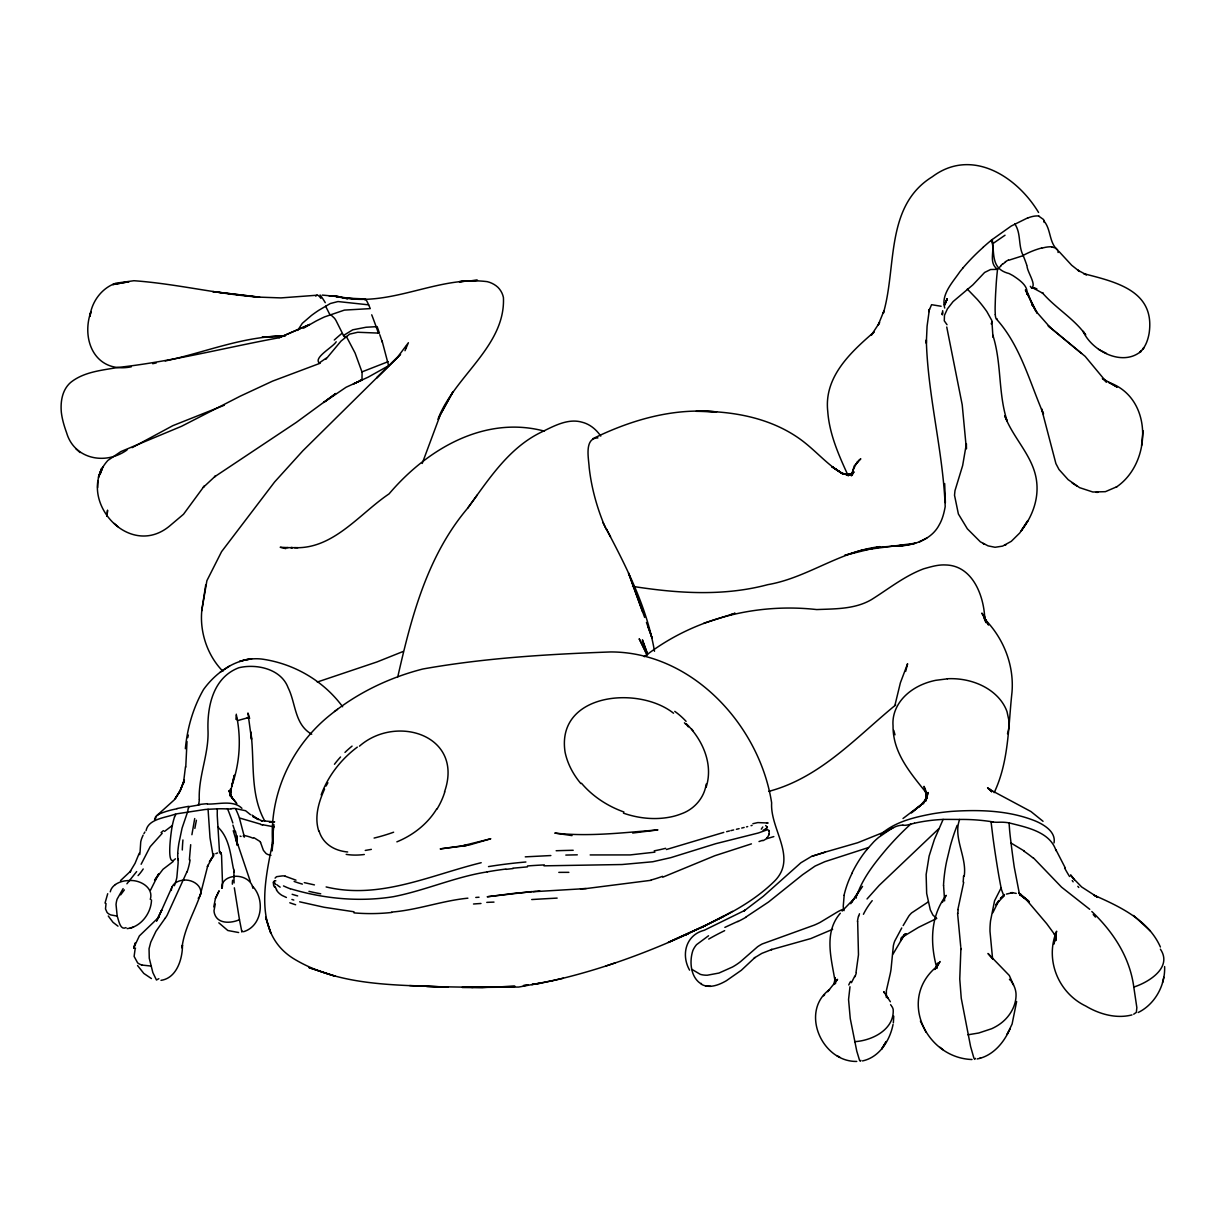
<?xml version="1.0" encoding="UTF-8"?>
<svg xmlns="http://www.w3.org/2000/svg" width="1226" height="1226" viewBox="0 0 1226 1226"><rect width="100%" height="100%" fill="white"/><g stroke="black" fill="none" stroke-linecap="round" stroke-linejoin="round"><path stroke-width="1.5" d="M234.059 882.965L233.905 871.962M364.888 299.864L365.195 298.914L365.9 299.573M964.172 876.391C967.314 857.357 952.663 837.557 959.667 819.458A146.798 109.099 12.9 0 1 991.037 821.604L992.968 821.956M957.583 913.355L960.724 946.564M345.487 336.874L346.038 336.414A11.678 2.222 68.7 0 1 346.697 337.104L355.08 353.027L361.961 371.892A12.704 2.421 68.7 0 1 362.099 372.459L361.976 379.999L346.115 387.232L323.679 402.45L335.755 393.515L296.355 422.357L214.504 476.853L215.546 475.933L203.317 487.32L204.206 486.094L183.517 514.246L169.494 526.107C127.749 560.527 74.464 497.066 107.888 460.424L120.838 451.597L181.54 426.296L240.189 396.197L272.509 381.148L320.262 363.202M943.591 885.586L944.618 900.895M97.651 487.611L97.896 480.669M893.754 1016.155L893.356 1022.867M222.55 884.697L221.538 855.043A24.826 15.815 -9 0 0 219.454 851.181L217.263 815.796A59.231 6.881 83.3 0 1 217.324 808.838A76.84 59.185 -2.3 0 1 226.335 808.899L228.005 809.007A9.731 7.494 -2.3 0 0 230.503 808.915L231.024 808.792M272.095 850.446L273.643 824.408L272.601 843.136C269.168 793.528 292.202 744.918 330.897 714.406C357.716 692.721 389.5 677.503 422.863 668.998C484.73 657.964 548.068 654.209 610.809 651.941C692.445 652.017 759.66 725.654 771.644 802.861C769.959 829.604 798.08 857.909 774.296 881.371C744.902 910.228 704.873 925.155 668.231 942.411L705.839 925.308L685.61 934.871L688.108 933.768C644.677 953.613 599.514 970.042 552.895 980.647M942.687 310.684L942.35 314.653L942.442 313.35M272.172 850.813L272.8 841.879C264.755 881.004 252.556 933.86 294.301 959.084C340.307 986.654 396.55 984.677 448.394 987.16L409.653 985.551M151.503 899.93C151.212 913.186 140.791 927.147 127.121 928.618M199.24 799.245C198.474 775.522 209.125 753.53 207.976 729.761C207.255 705.578 213.508 677.365 238.855 667.741C256.387 663.557 281.06 668.737 288.11 687.725C295.941 703.326 294.393 724.474 311.711 734.205M329.809 314.546L326.024 307.021A4.046 1.119 61.6 0 1 325.748 306.178M1016.63 1001.535L1012.094 1024.062L1007.098 1034.438L1010.316 1028.614M188.635 806.739L199.853 804.823M942.35 314.653L942.579 311.94M905.662 671.419L907.592 663.726L900.374 682.836L894.888 705.502M273.735 881.846L275.007 880.743A17.593 8.674 -86 0 1 275.835 880.82M190.689 844.683L189.371 859.809M1081.547 353.456L1048.199 325.871L1085.163 356.368L1106.511 382.114L1102.389 378.451L1117.177 387.125L1108.718 382.389C1153.605 397.822 1151.812 463.52 1116.089 487.243M851.38 475.198L854.323 465.788L860.805 458.861C856.698 460.516 852.499 471.749 853.327 469.865M1141.559 445.62L1143.092 430.755M105.022 903.118L107.704 893.708M852.239 475.213L853.035 470.891M812.179 856.223L825.083 852.162L811.627 856.346L800.885 862.782L763.216 896.359L744.09 910.903L745.301 910.136L704.291 930.258C685.487 935.04 680.997 955.115 689.594 970.149M275.084 878.107L276.54 876.682L282.256 875.916A36.979 22.359 85.4 0 1 285.152 876.069M857.664 921.508L858.476 954.809L856.039 972.371M185.494 766.633L183.425 783.337L184.39 779.889L179.961 791.23L175.149 798.846L180.636 789.651L183.793 781.606L179.961 791.23L174.215 799.934L155.641 816.623L154.675 819.581M957.874 909.569L963.713 882.276M1004.416 894.536L1000.385 898.551L1003.956 895.915M191.9 834.722L194.719 818.539M185.356 748.718C187.302 727.968 193.126 707.678 203.531 689.533C216.987 670.867 239.622 655.558 263.544 659.312C294.914 664.155 323.802 681.15 342.636 706.743M201.907 609.567C199.409 631.605 207.301 655.481 222.902 671.281M205.738 584.833L201.708 610.855L206.903 580.664L221.584 551.639L274.593 481.987L302.837 450.8L400.58 354.268L376.612 377.96L397.745 356.95L408.396 342.728L404.994 350.728M187.011 741.5L185.754 767.124M928.94 311.619L929.4 309.335L927.086 326.162L926.304 343.28L926.32 339.909C927.775 395.967 943.024 450.816 945.2 506.599C944.051 512.928 942.442 519.395 939.162 524.973C930.35 541.693 909.462 546.566 892.007 546.198M937.139 965.858L937.645 963.054L936.495 968.05M1138.188 1012.507C1155.076 1004.201 1165.374 985.168 1164.623 966.563M213.784 906.888L215.424 898.474L218.994 891.041L215.424 898.474M198.581 804.21L198.443 804.9M844.162 895.348L843.243 906.366A20.949 11.386 -70.3 0 0 844.07 910.642M1054.038 842.89C1056.046 831.826 1044.062 824.684 1035.434 821.022C1008.967 810.355 979.589 809.528 951.483 811.397A195.378 147.181 8.7 0 0 932.634 813.788C915.24 817.068 896.896 821.251 882.843 832.653M706.161 784.134C704.337 797.835 694.131 809.39 681.196 813.865A62.955 43.125 10.8 0 1 672.844 816.501C656.508 820.271 639.221 818.646 623.467 813.16M833.895 984.509L835.258 977.612L835.442 983.712C832.025 960.387 822.815 933.461 840.3 913.263M174.536 816.945A65.698 15.34 89.1 0 0 172.345 825.359C171.548 828.531 165.357 869.678 175.425 858.782M187.747 737.654L188.314 735.064M769.024 834.109L769.238 831.458M1162.554 982.562L1163.796 977.321M849.986 986.746L848.561 999.512L850.246 1018.5L856.759 1051.08L859.564 1060.367L860.376 1061.256L860.897 1060.337M188.467 807.827L187.93 809.834A15.846 2.988 73.3 0 0 187.869 811.076L182.076 828.102L178.935 843.028A36.428 10.957 -87.3 0 0 177.709 853.296M221.201 852.652L220.374 853.71L219.454 851.181M929.262 310.071L931.576 304.692L941.108 306.255M397.776 676.829C411.354 617.092 427.2 555.899 467.734 508.1C488.76 479.381 508.943 447.337 542.306 431.69C554.336 425.82 568.282 418.173 582.043 422.204C589.905 424.135 596.311 429.544 600.771 436.104M706.084 787.353C713.547 764.626 702.912 740.243 686.667 724.076M134.186 946.855L139.35 935.928L158.89 917.14L157.602 918.718L161.633 910.259L156.683 920.879L161.633 910.259M856.116 898.183L856.438 896.911M106.034 903.501L105.497 908.895L107.045 912.389A19.003 10.896 -21.7 0 0 110.815 914.933L117.19 916.098C118.646 919.73 120.056 930.795 126.033 927.607M893.049 1024.461C889.861 1040.476 879.471 1057.318 862.491 1060.919M975.283 1058.344L974.793 1059.387L973.904 1058.145L970.578 1046.468L961.245 998.209L959.759 979.038L960.908 948.495M851.411 475.872L852.514 473.267M444.517 791.873C464.317 735.462 396.366 713.777 359.463 746.159M851.549 475.351L853.005 472.225L851.84 474.125M858.767 916.052L859.472 913.784M174.521 816.868L176.176 813.911L205.14 809.497A102.586 79.016 -2.3 0 1 208.068 809.283L217.324 808.838M235.959 719.356L236.327 714.191M186.888 871.885L167.15 915.194A82.357 43.37 73.9 0 1 165.341 918.059M200.313 894.873L207.899 865.219L207.393 866.613L213.094 855.932L210.014 837.756L208.068 809.283M297.657 330.438L302.301 323.327L311.465 315.45A125.788 97.467 -10.5 0 1 318.775 310.301L330.346 303.512L337.993 301.55L368.643 304.845L370.267 308.615L344.399 310.101L324.507 316.921A198.75 153.986 -10.5 0 0 315.971 321.089L303.588 328.154M856.805 895.654C862.874 877.647 875.119 862.506 887.241 848.193A234.718 136.347 -66.6 0 1 910.688 824.148L914.443 823.244M422.219 463.443L440.655 413.898L453.022 391.692L438.632 417.943M150.292 899.394C153.94 887.455 139.764 879.686 129.542 880.559A22.129 16.674 8.7 0 0 115.367 884.544M944.863 304.876L947.116 298.883L944.495 304.738M139.212 853.281L135.044 863.38L129.741 872.192L130.799 870.966L120.546 880.575M994.163 792.655C1009.029 761.407 1008.247 726.083 1011.986 692.368C1014.254 665.074 1003.542 638.148 984.355 618.778L988.57 625.015L981.873 613.107L986.685 621.751L983.712 616.402L985.888 622.593M215.27 903.96L214.014 910.657A29.577 19.141 -9.8 0 0 214.673 914.182C218.151 924.358 231.499 923.255 239.468 919.684L234.335 887.793M851.718 474.845L852.285 473.466M200.589 893.923C194.551 912.006 184.099 928.695 181.984 947.943L182.475 945.093C182.567 958.671 176.82 978.164 160.989 980.34M957.138 825.389L954.839 831.55A119.719 40.09 -85.4 0 0 950.395 845.695L946.702 861.035A54.189 18.145 -85.4 0 0 943.499 885.601M160.683 912.313L172.161 886.75M321.151 794.938C328.078 775.859 341.104 759.246 357.302 747.124M923.439 803.858L928.205 792.532L925.845 801.176L926.074 792.456L926.504 796.103L924.036 786.341L926.856 793.207M854.737 976.233L851.411 982.7M959.667 819.458L943.146 819.382L934.381 839.473L929.109 856.1L926.136 874.567L926.672 893.463L930.304 909.861L932.94 915.102L936.082 917.768M324.568 789.084C318.683 802.019 314.178 817.098 318.775 831.136M150.461 890.26L158.706 873.877L154.568 880.345L162.981 869.311L173.127 861.541M143.09 835.197L141.848 838.094A44.55 31.692 -5.6 0 0 140.729 841.971L140.162 850.4A70.143 49.285 8.2 0 1 139.703 854.614M937.139 966.64L940.035 961.521L934.733 969.536L936.649 966.701C897.432 999.144 926.412 1058.084 971.988 1059.509M992.815 912.803L998.853 900.512L995.757 904.911L1003.864 895.93L1001.565 889.846A16.75 0.919 80.4 0 1 1000.508 884.896L998.945 876.437A55.614 3.065 80.4 0 1 996.386 860.851A72.671 4.015 80.4 0 1 992.999 837.695L991.037 821.65M359.8 380.52L361.976 379.999L353.41 383.922L368.336 377.072L388.627 365.716L382.098 340.981M141.128 864.253L150.185 846.691L162.184 833.343M1008.446 1032.001C1002.378 1044.583 991.42 1056.368 977.122 1058.942M942.35 902.443L946.15 895.332C930.059 916.772 930.074 943.729 936.94 968.463M437.958 419.292C453.819 376.673 505.664 346.376 503.426 297.52C502.66 293.658 500.698 290.072 497.909 287.298C494.921 284.539 491.212 282.608 487.274 281.658C439.582 275.528 393.485 305.902 345.395 298.056L365.333 298.96L356.061 299.113L336.752 296.631L347.586 298.73L338.545 296.646L322.269 295.083M1026.821 294.225C1028.737 285.995 1019.189 279.819 1013.258 275.819A60.718 38.481 35.9 0 0 1009.029 273.536C991.022 268.984 994.47 254.487 992.248 239.53L1011.235 226.028L1028.093 217.676M158.859 978.685L156.468 980.018L152.852 972.586L149.266 958.257L149.051 948.74L150.752 942.212L155.932 931.331L165.311 918.029M326.039 786.035L327.894 782.755M893.095 953.981L904.558 934.488L900.482 940.94M924.343 802.019L927.331 797.544L920.619 805.329L911.362 812.853L922.243 803.858L903.01 818.508M903.148 925.599L908.834 916.037A31.294 19.785 -12.1 0 1 911.638 912.895L928.051 902.045M143.917 833.634L144.883 832.01M901.754 927.959L894.719 941.108A55.461 35.064 -12.2 0 0 893.34 945.89L891.011 969.521A185.157 117.022 -12.2 0 1 890.214 973.888L886.367 990.639L886.352 997.55M644.309 656.722C692.767 618.778 755.737 602.763 816.715 609.567C835.258 608.786 854.798 609.307 871.395 599.652C888.543 588.94 904.619 575.929 923.699 568.803C930.917 566.78 938.181 564.496 945.782 564.971C972.693 565.6 984.064 596.097 984.754 618.839L984.018 614.364L985.857 622.287M851.718 902.198L858.476 891.608M761.3 829.159L762.771 826.998M436.533 809.191C427.384 824.087 412.947 835.274 396.872 841.848M850.752 903.715L862.552 886.383M1001.121 887.9L994.562 900.788L990.547 920.787A180.283 113.941 -12.2 0 0 989.995 931.453L992.616 959.146M213.508 855.963L209.431 861.725L213.155 856.009A15.08 1.287 81.8 0 0 213.324 856.1M867.043 898.965L879.195 885.371L938.764 828.745M136.653 871.579L126.906 883.793M467.734 508.1L477.282 494.982M903.7 935.836L902.75 937.139L905.524 933.737L901.049 939.147L906.32 933.921L901.953 937.369M834.875 982.961L837.542 979.329L827.642 991.711L829.481 989.581C799.643 1011.68 821.972 1062.13 856.759 1061.425M123.106 888.635L117.114 899.148A11.417 5.134 -80.8 0 0 116.041 904.558L117.19 916.098M866.705 849.71L873.893 841.71A70.541 38.358 -70.3 0 1 878.873 837.235L890.015 829.573M325.794 359.341L340.966 341.135L349.594 334.146L357.716 332.261L379.432 333.135L377.148 326.622L366.084 327.25L352.751 329.809L343.51 335.48L335.985 320.492A22.773 4.337 68.7 0 0 334.575 318.346L330.836 314.791A38.466 7.325 68.7 0 0 329.733 314.607M1001.121 265.69L997.535 269.352L990.577 269.521L984.616 272.463L972.846 284.892L953.062 301.596L947.407 308.86L944.464 315.373L944.281 320.829L947.024 324.721M823.565 995.834L824.654 994.684M842.139 911.056L853.924 898.842M919.148 806.846L924.327 801.559M852.775 472.93L851.809 473.91L852.637 473.052M880.774 834.645L881.77 833.634M851.917 473.788L852.898 472.792L852.162 473.558M154.522 819.152L156.085 817.742M336.2 341.763C333.288 346.943 313.013 357.762 319.342 363.003M983.083 247.33L983.988 246.518A192.865 114.692 -65.1 0 1 990.286 241.108L992.248 239.53M1002.868 264.034L1005.55 262.012M991.19 323.879L992.049 321.856M164.529 831.397L172.376 825.466M597.92 437.881C583.99 438.065 588.695 458.447 589.17 467.428C591.468 488.239 597.2 508.529 605.399 527.762M895.654 704.965C855.993 737.47 820.179 777.805 768.656 791.414M334.545 711.478L337.472 709.348M880.59 834.4L895.332 826.753A21.853 16.244 12.9 0 1 902.903 825.083M319.143 363.019L326.116 358.207M156.759 815.688L158.491 814.646M993.504 243.162L1005.029 235.223M645.213 655.588L646.868 655.312M220.19 672.246L229.599 666.009M893.11 827.611L890.49 829.282M1116.993 486.691L1105.392 491.672L1092.856 492.009L1079.554 487.641L1068.137 479.642L1059.003 469.512L1055.908 463.612L1041.579 408.871L1043.495 414.005C1029.564 381.868 1020.338 345.502 996.416 319.066A5.992 1.165 87.1 0 1 995.236 314.638M901.156 937.859L918.489 927.362L936.787 918.412M997.382 319.082L996.554 319.158M745.791 917.125L768.518 902.029L802.57 874.736L815.091 866.062L824.822 861.694L868.498 847.549M708.551 935.76L696.567 944.648A15.616 10.636 -52.6 0 0 692.813 950.702C689.395 961.215 690.437 975.927 699.801 982.991A15.616 10.666 -52.7 0 0 701.471 983.574M766.648 822.952L767.369 822.615M132.071 447.659L172.835 425.667L224.327 405.208M718.88 918.734L732.458 911.362M832.653 929.308L810.83 938.564L771.2 949.69L771.982 949.414L761.882 953.353L754.281 957.95L754.955 957.491L741.362 970.256L726.405 980.693C719.08 984.968 708.996 989.03 700.965 984.003M926.795 538.045L919.408 541.831L920.098 541.494M215.822 853.648L217.615 852.928M361.961 371.892L388.213 361.639M737.929 921.339L724.857 927.377M852.039 473.68L846.553 474.631L849.802 474.523L842.308 473.481L831.964 466.784L842.216 473.451L846.676 474.661L842.354 473.512L832.132 466.754L842.155 473.527C826.539 464.194 814.708 449.436 799.383 438.617C769.484 417.514 732.137 410.925 696.169 411.277L716.643 411.767M237.844 720.52L248.004 717.716M1008.676 260.264L1023.235 255.636C1017.963 245.675 1021.335 233.384 1014.791 223.914M966.456 448.685L966.379 443.751L962.655 465.543L954.977 490.691L954.518 495.243L958.38 513.985L967.36 528.82L980.34 541.815L988.064 545.861L995.068 547.286L1002.607 546.106L1011.312 541.31L1019.771 532.958L1027.863 520.621L1021.289 530.705C1031.986 517.188 1038.575 499.993 1036.752 482.6C1034.284 456.991 1013.427 439.077 1004.753 415.767L1007.098 420.916C997.995 393.025 1001.811 363.019 992.815 335.127L992.968 337.119L991.865 320.584L986.869 311.588A59.001 22.191 58.5 0 0 977.245 299.374L967.314 289.091M592.756 438.739C630.394 420.273 671.955 408.013 714.252 411.721M1006.086 544.605L1004.492 545.309L1005.672 544.788M885.402 831.58L857.771 842.706L825.45 852.024M1133.698 1014.208L1136.333 1012.385L1136.854 1007.649L1133.789 987.053C1148.731 982.332 1172.776 967.437 1160.409 949.185M279.114 337.732L309.611 324.507L279.114 337.732C225.369 347.617 172.284 361.501 117.865 367.463C101.681 370.344 83.812 371.8 70.556 382.527C62.128 389.945 60.38 401.714 61.331 412.304C62.158 419.369 64.242 426.234 66.648 432.901C74.219 458.846 104.992 465.65 127.029 449.973M1006.408 894.076L1012.707 892.651L1010.791 892.697M843.641 909.033L840.653 910.29A25.93 16.413 -12.2 0 0 836.714 912.389L820.102 922.396A68.564 43.339 -12.2 0 1 814.309 925.109L762.25 943.943A37.638 23.784 -12.2 0 0 757.622 946.717L740.427 961.736A52.595 33.24 -12.2 0 1 732.52 966.992L718.942 973.061L707.249 975.222A18.865 11.923 -12.2 0 1 700.322 974.348L692 969.429M403.093 651.496L377.01 661.933L317.289 682.039M762.48 840.362L759.017 841.542M605.935 965.996L615.421 962.808M662.76 877.188L714.85 855.717L751.431 843.871M730.834 614.624L735.125 613.245L703.831 623.237M243.514 931.714C262.349 926.074 265.291 899.286 252.479 886.153M130.033 928.189L133.481 927.101M879.272 547.24L861.801 550.183L844.791 555.317L880.007 546.643C839.963 551.148 807.275 577.875 767.813 584.649C723.34 596.526 677.442 593.369 632.539 586.35M751.032 825.68L752.105 825.374M849.618 474.569L851.074 474.155M666.377 849.526L723.769 832.393M910.688 824.163L909.294 824.531A20.49 15.233 12.9 0 1 905.217 825.297L902.949 825.267M980.539 1058.099L979.62 1058.344M746.527 826.876L747.676 826.585M726.62 831.672L729.455 830.967M175.41 814.079C166.613 817.619 148.315 818.631 146.093 830.6M730.865 830.615L733.654 829.941M744.151 827.458L741.715 828.056M736.412 829.297L739.125 828.653M541.938 982.93L563.316 978.21M752.902 823.703L757.821 822.585L768.166 823.014M176.896 808.562L188.666 806.325M481.19 862.721C430.326 875.165 379.662 899.853 326.131 886.934M152.668 363.708L156.254 362.927M165.203 360.965C204.374 352.644 242.304 336.46 282.854 336.108M468.485 845.25L490.798 838.753L461.42 846.063L467.55 845.128L440.195 848.898L466.815 845.542M1131.966 1014.913C1116.242 1018.99 1099.385 1014.178 1085.776 1006.056C1058.299 992.937 1044.705 959.697 1056.628 931.224L1053.962 944.02L1056.03 934.427L1055.908 940.511L1055.417 933.584L1055.816 936.066M861.893 550.168L915.684 543.195L906.995 545.018M651.205 880.283L586.212 888.559L533.187 891.731M552.589 980.723L518.751 987.053L482.845 987.39L515.073 986.317M371.355 849.373L365.256 850.446M487.258 871.885C455.061 876.881 425.085 890.566 393.194 896.727C358.973 902.198 323.419 898.704 290.332 888.712M654.914 852.147L630.179 854.92L590.166 854.936M231.132 808.777L231.929 808.639A11.034 8.505 -2.3 0 1 235.07 808.501L245.583 810.723L250.518 814.708M531.778 984.631L541.264 983.099L532.329 984.371M251.192 658.929L245.231 659.833L251.621 658.929M854.599 1041.656C871.901 1040.767 894.428 1029.579 893.187 1009.565A22.037 13.93 -12.2 0 0 892.467 1007.481L891.777 1006.301M632.693 833.036L657.918 829.91C623.666 832.607 589.093 836.914 554.811 833.082L572.021 835.611M526.965 985.122L523.379 985.627L528.375 985.045M967.942 1034.79L978.716 1033.012L991.681 1028.721A38.267 24.183 -12.2 0 0 1001.274 1023.005C1010.132 1016.17 1016.477 1005.259 1016.032 993.872A54.618 34.527 -12.2 0 0 1012.814 983.742L1011.22 981.413M505.802 869.035L496.423 870.353A123.795 39.37 -3.7 0 0 487.243 871.87M1026.99 265.827C1027.02 271.62 1036.706 284.601 1031.786 287.773M467.888 898.183C442.126 900.696 417.56 910.029 391.722 912.067M512.974 868.192L527.456 866.874M519.303 892.697L487.212 896.773L531.823 891.593M519.502 892.911L536.39 891.256M893.923 546.152L892.988 546.214L907.654 544.88M947.392 678.836L935.699 680.323A57.867 44.397 0.5 0 0 893.049 725.823C892.697 752.902 910.673 773.238 926.534 793.161M892.988 546.214L906.32 545.126L877.847 547.332M525.28 856.851L550.857 855.549M207.439 804.072C218.489 804.379 233.384 799.796 241.92 808.317M320.906 298.347A22.267 4.245 68.7 0 0 317.243 295.205L280.953 297.903L258.594 297.106L212.788 291.604L259.805 297.213L258.594 297.106C216.741 293.934 175.793 283.696 133.925 280.723L115.872 283.206C101.789 287.88 91.567 301.872 89.973 316.369L90.923 311.726C80.809 339.97 95.26 373.915 131.305 366.804M475.795 897.447L479.014 897.233M537.524 891.164L539.808 890.995M251.989 815.06L258.41 819.596L252.786 816.424L262.134 821.006L261.061 820.654L274.164 821.849M269.383 822.156L274.655 821.818M514.476 986.332L482.14 987.451L426.648 986.501M282.777 336.047L262.241 337.027L285.122 336.169M294.47 547.654C333.334 549.447 359.616 513.617 389.086 493.863C426.817 449.329 484.515 415.078 544.467 431.154M543.976 865.832L621.996 864.529L652.738 861.755L670.821 857.648L715.708 843.703L758.404 832.975L767.461 829.711L769.1 830.63M580.48 888.804L586.212 888.559M846.553 474.631L850.001 474.508L842.308 473.481M565.814 855.074L577.293 854.828M238.641 932.526L227.821 930.503L218.826 922.826M288.033 547.624L280.202 547.271L285.765 548.635M150.921 966.042L141.848 965.046M286.792 547.624L297.872 547.7M471.581 987.42L482.753 987.405L462.033 987.374L473.067 987.451M292.493 547.624L290.991 547.624L292.14 547.624M1096.197 492.316L1097.822 492.362M247.315 717.7L248.403 717.792M705.578 985.919L710.62 986.348M1051.663 246.932L1055.555 247.989L1057.594 250.043A7.555 5.119 -53.6 0 1 1057.961 251.039L1058.099 252.479M354.007 911.776L324.139 907.271L299.665 901.815M1012.278 892.666L1016.231 893.402M270.977 855.273L268.663 854.767A13.884 8.996 -20.5 0 1 266.011 853.465L263.406 850.354L260.525 842.4M992.968 822.002A24.704 18.359 12.9 0 0 997.903 822.263L1000.171 822.202A35.6 26.451 12.9 0 1 1009.059 822.876C1025.917 827.243 1049.962 831.534 1056.046 850.691M314.423 884.896L304.278 882.628M1038.82 216.19L1043.525 219.515A10.145 6.023 -65.1 0 1 1044.031 221.109A10.865 6.467 -65.1 0 1 1044.184 222.412M262.502 824.7L274.241 826.891M1032.139 287.742L1036.859 288.815L1032.353 287.758M285.152 876.222L295.987 880.161M240.097 836.117L241.032 836.454M765.637 825.573L767.047 826.768M293.811 900.068L291.911 899.455M1032.782 287.834L1043.127 293.428L1042.223 292.616C1055.463 308.063 1073.807 318.362 1085.669 334.882L1083.11 331.296C1091.722 350.759 1121.913 366.773 1140.486 351.739C1145.482 346.973 1147.858 340.215 1149.084 333.579C1155.551 290.869 1116.15 282.057 1083.876 273.704L1086.497 274.839L1077.685 270.118L1079.539 271.467L1071.693 265.26L1058.896 251.391M248.694 717.808L249.767 718.16M260.663 824.178L239.407 817.957L244.418 837.097L243.192 835.841M286.409 897.478L282.21 895.501A37.362 25.7 -52.8 0 1 279.712 893.754A32.198 22.145 -53.2 0 1 276.432 889.969M283.482 885.923L285.658 886.904A113.053 50.343 -10.8 0 0 290.225 888.773M151.411 978.563L143.794 973.413L137.542 965.521M253.843 837.649L259.514 841.174A13.639 9.241 -14 0 1 260.556 842.4M1098.542 349.333L1106.45 353.44M1011.021 843.044L1024.384 851.089M836.898 1055.617L839.81 1057.21M984.34 544.16L983.145 543.501L984.723 544.359M1160.394 947.008C1148.318 919.745 1119.369 906.443 1093.684 895.041L1097.791 897.386L1081.669 886.965L1071.018 876.008M117.987 926.166L112.976 922.289L108.271 916.006M1072.045 482.875L1076.75 485.956M673.534 713.225C638.225 685.181 555.838 693.38 565.094 752.258A83.016 65.668 19.7 0 0 580.863 783.583M1028.706 901.11L1019.419 893.953L1014.224 866.966A93.942 6.467 81 0 1 1011.189 844.224L1010.285 836.776A44.488 3.065 81 0 1 1009.626 830.37L1009.059 822.907M1028.537 900.911L1019.725 894.566L1029.104 901.907L1019.082 893.034L1029.104 901.907M940.005 1047.28L943.192 1049.839M1043.035 821.297L1030.943 811.535L988.371 788.762L991.65 790.985L987.574 787.766L991.604 791.644M1033.303 857.771L1061.547 887.149L1089.745 909.324M114.217 523.425L118.386 527.011M344.629 336.767L345.134 337.089A6.728 1.487 50.5 0 0 345.303 336.675M1150.417 931.009L1133.56 915.485M75.813 448.639L80.027 452.547M217.646 826.83C229.354 837.68 230.442 854.307 233.461 868.973M1091.814 911.516C1113.147 931.867 1129.851 957.138 1133.789 987.053M684.43 722.819L685.702 724.198M1050.59 327.94L1035.725 311.021L1025.411 289.903L1037.242 313.166L1031.955 304.293L1032.537 305.504L1027.74 292.891M1025.564 898.781L1046.682 923.653L1055.295 935.377L1054.268 933.645L1056.245 938.059M1009.442 979.283L1010.347 980.325M1077.823 886.337L1078.788 887.471M1057.594 250.043C1048.889 242.472 1051.203 229.569 1044.031 221.109M991.911 958.165L988.003 953.476L1009.32 975.482L1013.519 984.999M236.143 802.754L230.549 795.812L236.879 803.658M890.582 1004.692L891.394 1005.749M991.742 791.751L989.719 789.115L990.685 790.479M1070.696 874.797L1074.42 879.716M1038.56 212.481C1016.998 176.452 971.574 147.304 932.342 176.743C884.865 205.953 896.88 267.222 883.333 313.212L883.977 310.822L878.138 325.105L879.609 322.53L871.38 335.081L874.031 332.062C850.538 352.368 823.857 376.995 827.749 411.384C829.358 434.173 838.845 455.367 848.254 475.887M235.99 837.021L236.71 837.619A9.716 0.935 73.3 0 0 236.833 837.358L235.453 831.351M885.923 994.991L890.367 1001.749M887.9 997.918L883.731 991.665L884.513 992.999M944.725 308.017C940.725 294.562 952.832 282.149 959.897 271.712A136.255 81.023 -65.1 0 1 963.176 267.743M264.693 820.853C249.66 793.789 254.778 761.561 250.87 731.983L251.529 739.339L247.928 713.011L249.215 716.704M1065.179 867.763L1055.847 849.633M610.517 536.697L606.242 528.835C626.731 567.546 647.083 607.759 654.5 651.282M231.561 797.099L232.296 798.463L229.001 790.862L232.296 798.463M602.87 522.506L606.947 530.076M647.221 654.638L639.175 638.761L646.163 653.351M920.389 1021.059L926.059 1032.261M274.731 886.383L274.869 886.75A42.466 30.267 -42.1 0 0 275.176 887.471M991.206 240.373C996.033 249.644 987.558 262.119 997.535 269.352A110.601 21.394 87.1 0 0 996.248 283.267L995.619 293.688A187.655 36.29 87.1 0 0 995.374 299.037L995.144 306.638A28.596 5.532 87.1 0 0 995.144 311.128L995.313 314.546M647.665 654.056L642.393 639.88L647.405 654.117M642.593 611.851L628.509 573.032L644.661 617.414M646.439 622.44L652.201 638.317L647.803 626.134M1026.744 265.077L1026.652 264.785A18.482 2.038 72.6 0 0 1026.407 264.065A28.857 3.188 72.6 0 0 1023.25 255.728M235.699 838.952L237.629 845.235L233.246 830.738M250.303 881.417L236.879 841.588L237.062 843.182L236.633 835.672L236.94 844.99M229.768 792.609L230.519 796.118L230.519 790.969L230.35 792.701L234.335 775.261L231.607 786.372C239.836 763.599 241.43 739.017 236.48 715.325M893.739 730.344L894.995 734.803M946.748 327.02L962.211 404.795L966.349 448.517M239.468 919.684L241.905 932.067L241.997 930.886M236.97 718.359L237.231 720.106M944.679 483.55L945.384 502.66M236.741 836.209L236.909 843.243M334.254 340.031A154.859 114.846 -34.4 0 1 341.702 333.579M344.567 336.874A3.785 1.134 55.9 0 1 343.449 335.602M320.063 294.976A45.454 8.934 69.2 0 1 325.258 302.669M315.802 296.125A50.419 9.593 68.7 0 1 317.228 295.19M379.769 334.667A59.66 3.341 73.2 0 1 382.313 342.238M371.723 314.806A99.858 6.789 73.6 0 1 378.405 333.135M365.869 299.466A64.947 5.011 74.2 0 1 368.658 304.922M623.927 811.995A86.05 68.947 16.5 0 1 581.507 783.245M674.76 711.371A64.135 56.902 42.1 0 1 686.085 721.378M685.916 724.014A70.664 55.001 42.6 0 1 688.384 726.895M691.77 729.148A65.438 50.097 42.9 0 1 692.874 730.65M364.306 854.491A66.51 44.979 -32.8 0 1 346.192 854.369M347.663 851.978A59.691 40.136 -35.4 0 1 319.066 830.998M393.623 832.209A79.215 32.964 -20 0 1 374.099 838.063M444.793 791.904A80.426 66.51 -26.3 0 1 436.854 809.313M334.468 764.273A80.104 60.105 -46.5 0 1 340.552 756.978M344.966 752.427A80.104 60.105 -46.5 0 1 352.061 746.113M486.783 902.382A134.14 31.692 2.8 0 1 493.986 902.106M473.512 904.006A164.774 70.112 8.7 0 1 480.975 903.485M391.768 912.45A282.7 233.231 81.8 0 1 353.992 912.88M295.635 904.742A176.942 88.471 -12.1 0 1 289.796 902.78M297.657 895.915A126.707 54.833 -7 0 1 292.14 894.29M276.647 889.8A36.535 25.424 -49.9 0 1 275.467 887.256M274.241 886.75A31.432 21.578 -51 0 1 273.444 884.697M273.766 884.39A8.429 5.042 -65.3 0 1 273.183 882.199M275.789 884.498A40.121 14.62 -1.2 0 1 274.118 881.188M766.127 828.393A32.841 13.425 20.2 0 1 763.108 830.217M768.871 830.508A7.019 2.881 50 0 1 769.039 831.32M769.054 834.124A25.639 13.624 27.4 0 1 768.656 835.243M768.625 835.212A25.394 13.394 30.9 0 1 767.124 837.573M767.307 837.68A34.359 18.007 27.6 0 1 762.879 840.699M766.848 838.676A117.865 1.808 -17.9 0 1 773.821 836.592M662.515 876.329A171.134 144.285 84.4 0 1 651.144 879.977M527.486 865.954A153.388 39.493 -4.8 0 1 544.375 864.912M506.077 869.357A97.636 24.014 -4.7 0 1 513.142 868.544M280.156 887.134A64.901 27.462 -8 0 1 277.015 884.835M531.716 899.547A184.758 13.057 -3.8 0 1 557.14 898.106M848.775 984.984A76.855 28.704 62.5 0 1 850.614 981.428M856.238 973.076A54.71 13.884 83.3 0 1 854.874 976.815M857.464 921.523A68.058 45.852 -18.7 0 1 858.507 916.052M863.426 914.289A90.034 62.005 -15.6 0 1 872.207 900.666M745.776 917.355A69.376 28.688 -38.6 0 1 737.868 921.584M708.705 939.07A206.918 114.953 -45.9 0 1 724.643 930.657M844.04 895.348A53.07 28.857 -70.3 0 1 852.024 873.372M851.886 873.234A78.127 42.481 -70.3 0 1 866.736 849.771M1020.997 894.382A95.291 6.559 81 0 1 1020.354 895.363M1093.224 914.565A115.351 7.77 54 0 1 1095.462 917.079M1024.032 851.227A102.325 51.737 14.1 0 1 1032.936 857.863M960.908 947.729A62.204 1.487 81.3 0 1 961.077 949.491M957.935 913.431A119.075 72.809 16.5 0 1 958.119 909.615M963.529 876.069A102.417 62.633 49.3 0 1 963.13 881.954M1073.118 881.831A296.953 186.95 -11.5 0 1 1072.229 880.544M1069.578 876.513A296.953 186.95 -11.5 0 1 1064.597 867.947M914.427 823.213A141.986 105.528 12.8 0 1 943.146 819.428M1007.496 733.761A57.883 44.397 0.7 0 0 1008.952 720.627L1007.006 711.647A57.883 44.657 0.3 0 0 947.376 678.744M243.667 835.381A41.485 24.842 -8.2 0 1 253.108 838.216M235.744 809.145A27.754 2.759 73.1 0 1 239.361 817.696M262.609 825.021A31.999 17.225 55.9 0 1 260.755 824.531M227.454 808.685A37.945 3.739 73.5 0 1 232.833 822.983M232.925 825.098A34.052 2.85 73.1 0 1 235.147 831.979M234.212 876.36A15.478 11.662 8.7 0 1 252.832 888.206M221.737 888.191A15.432 11.632 8.7 0 1 234.258 876.513M233.905 869.357A141.848 44.488 52.3 0 1 234.197 871.364M234.028 871.226A107.995 33.271 53 0 1 234.151 872.207M222.504 885.233A51.523 32.566 -12.2 0 1 222.121 888.176M213.845 853.679A26.466 2.253 81.8 0 1 213.339 856.254M183.747 880.038A14.697 11.08 8.7 0 1 198.581 886.03A14.697 11.08 8.7 0 1 198.214 898.336M171.318 890.459A14.743 11.095 8.7 0 1 183.777 880.176M194.857 828.378A130.446 12.612 -84.5 0 1 196.405 820.271M182.291 849.986A270.026 135.167 -50.3 0 1 182.935 839.963M190.076 859.993A143.09 97.007 18.4 0 1 187.072 871.947M178.398 860.131A8.245 2.483 -87.3 0 1 177.923 859.028M174.337 885.724A92.686 58.572 -12.2 0 0 176.851 877.479L178.107 863.288A97.927 62.863 -5.3 0 0 177.985 858.844A5.272 1.594 -87.3 0 1 177.785 857.541L177.709 855.319A15.003 4.521 -87.3 0 1 177.77 853.327M110.263 891.823A17.838 13.44 8.7 0 1 115.413 884.574M161.066 832.607A84.548 62.311 -14.9 0 1 163.441 830.615M143.212 868.973A96.103 48.366 82.6 0 1 138.063 875.609M232.358 884.191A80.119 14.62 65.7 0 1 232.649 880.207M135.534 948.081A26.803 16.168 -14.7 0 0 135.121 949.001L134.109 956.418L137.618 962.839A22.359 13.302 -22 0 0 141.864 965.031M120.669 894.857A122.125 16.03 -60.4 0 1 124.362 889.923M199.777 804.44A199.026 152.392 0.3 0 1 207.378 803.674M199.332 799.613A24.259 4.107 87.8 0 1 198.643 804.501M158.292 814.37A73.33 56.273 0.4 0 1 176.958 808.792M1028.078 217.891A46.772 27.815 -65.1 0 1 1038.882 215.991M963.146 267.697A170.077 101.145 -65.1 0 1 983.114 247.407M1000.906 265.598A30.481 21.348 2.1 0 1 1002.638 263.912M1005.259 261.843A23.463 14.314 -7.6 0 1 1008.4 260.035M1023.189 255.391A88.333 60.028 -53.8 0 1 1041.671 247.989M1031.832 288.033A26.819 2.958 72.6 0 1 1030.315 286.302M1041.656 248.25A44.213 29.976 -53.7 0 1 1051.709 246.763M188.681 806.907A19.34 3.463 76.2 0 1 188.513 807.965M766.511 828.546A18.788 7.984 33.2 0 0 767.277 827.627A7.295 2.942 43.2 0 0 767.277 826.922M665.641 848.315A231.913 169.326 29.5 0 1 654.209 850.844M558.811 872.376A310.285 56.473 -2.6 0 1 568.849 872.345M556.16 850.737A223.561 35.125 -3.6 0 1 573.201 850.277M488.5 866.598A116.731 26.206 -4.8 0 1 525.893 862.001M320.737 893.815A318.147 191.7 -24.2 0 1 308.952 891.348M302.393 884.099A129.098 64.365 -14.9 0 1 294.117 881.433M107.536 510.368L106.984 516.284L107.536 510.368M134.799 944.449L133.833 948.326L135.197 943.009L134.799 944.449M101.16 469.512L98.432 477.297L101.436 468.776L101.16 469.512M406.235 346.391L405.729 347.847L406.235 346.391M101.589 470.11L99.888 474.738L102.923 466.677L101.589 470.11M947.116 298.883L944.556 304.922L947.177 298.837M886.168 1041.594L881.693 1048.996L886.168 1041.594M857.648 461.788L857.051 462.708L857.648 461.788M1143.781 347.74L1142.54 349.456L1143.812 347.724M1141.191 351.019L1140.486 351.739L1141.191 351.019M1140.946 351.295L1139.766 352.429L1140.946 351.295M853.894 472.087L851.687 473.864L853.894 472.087M852.637 473.175L851.58 473.941L852.637 473.175M723.646 916.174L701.533 927.469L723.646 916.174M853.357 473.359L850.308 474.508L853.357 473.359M245.537 659.772L239.668 661.427L245.537 659.772M119.366 283.39L112.777 284.585L129.067 281.689L119.366 283.39M461.666 281.474L459.336 281.673L477.45 280.294L461.666 281.474M334.177 296.125L329.028 295.788L338.545 296.646L334.177 296.125M334.867 976.111L309.167 967.697L334.867 976.111M270.716 932.802L265.659 917.37L270.716 932.802M230.519 796.118L230.457 788.992L230.503 796.18"/></g></svg>
